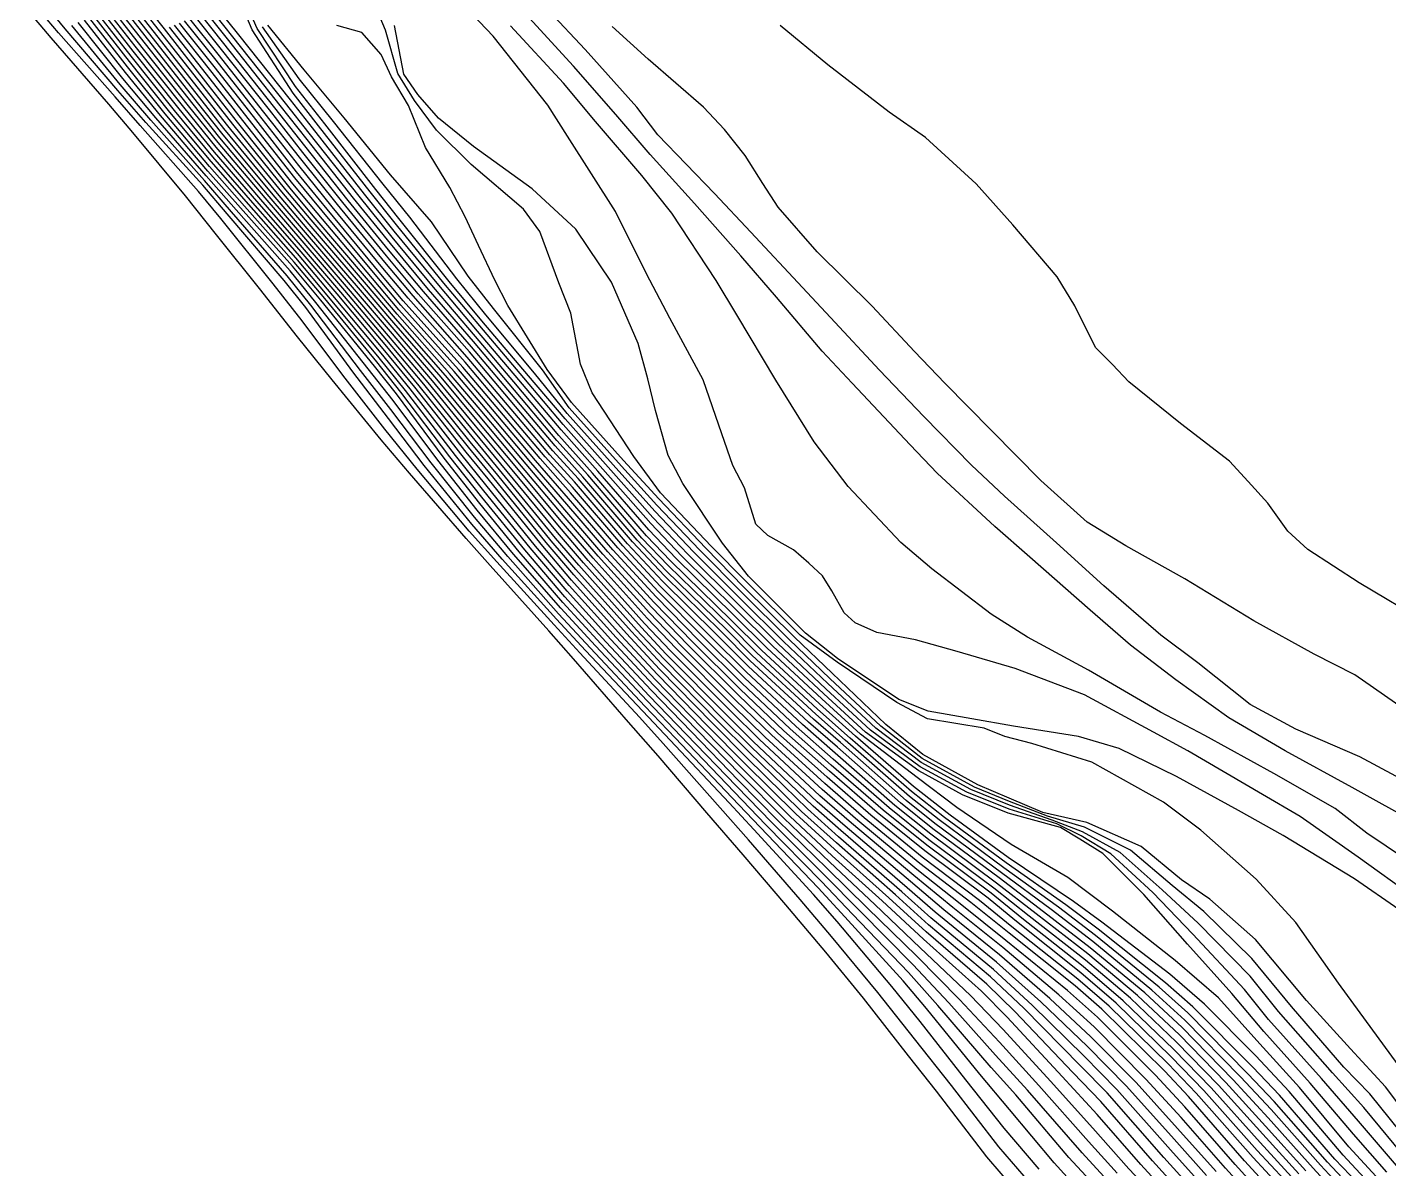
# Model space of a CAD drawing. Header units: feet. Extents: x 333642 to 335017, y 470420 to 471851.
# Drawn here: x 333996.9 to 334074.4, y 470502.5 to 470567.5 of the extents above; entities that cross this region are included whole.
import ezdxf

# ---------------------------------------------------------------- set-up
doc = ezdxf.new("R2010")
doc.units = ezdxf.units.FT
doc.header["$MEASUREMENT"] = 0
doc.layers.add('Contour', color=7, linetype='CONTINUOUS', true_color=0xffffff)

msp = doc.modelspace()

# ---------------------------------------------------------------- linework, layer by layer
at = {"layer": 'Contour', "color": 18, "linetype": 'Continuous', "true_color": 0x000000}
for points, elevation in [([(334068.086304, 470501.65443), (334066.697543, 470503.15439), (334063.451508, 470506.822178), (334061.857727, 470508.483414), (334058.488421, 470511.77075), (334056.720066, 470513.301886), (334052.960565, 470516.288916), (334051.121258, 470517.78684), (334047.864987, 470520.247205), (334044.928175, 470522.642053), (334042.443498, 470524.796974), (334039.628153, 470527.318896), (334037.362808, 470529.500369), (334034.498551, 470532.346335), (334032.468027, 470534.4481), (334029.693034, 470537.494513), (334027.53202, 470540.009732), (334025.325836, 470542.598991), (334022.70768, 470545.713536), (334020.969437, 470547.761791), (334017.976168, 470551.138441), (334016.341357, 470553.054745), (334013.203457, 470556.739206), (334011.889632, 470558.300444), (334008.905755, 470562.053869), (334007.233917, 470564.188716), (334004.745193, 470567.363635), (334002.597239, 470570.077198)], -13), ([(334074.959029, 470502.577326), (334072.688919, 470505.236344), (334070.5729, 470507.654883), (334067.571075, 470511.020979), (334066.201212, 470512.728992), (334063.257187, 470515.870556), (334060.978437, 470518.231827), (334058.596053, 470520.436383), (334056.899839, 470521.46479), (334055.519818, 470522.143733), (334052.801223, 470522.982205), (334050.395611, 470523.949047), (334047.745229, 470525.39262), (334044.925419, 470527.47278), (334042.372507, 470529.833387), (334039.651134, 470532.400596), (334037.360509, 470534.663572), (334034.525576, 470537.482077), (334032.538884, 470539.575262), (334029.983246, 470542.442878), (334027.545406, 470545.180503), (334025.461694, 470547.637389), (334022.798237, 470550.762937), (334020.947386, 470553.000036), (334018.084558, 470556.57558), (334016.764838, 470558.222444), (334013.875113, 470561.96072), (334012.19597, 470564.08879), (334010.023478, 470567.397827), (334008.865599, 470570.046265)], -7), ([(334075.507679, 470507.648659), (334073.142872, 470510.907816), (334071.551338, 470513.081852), (334069.110772, 470516.535877), (334066.870504, 470519.005722), (334063.717161, 470521.775702), (334061.596656, 470523.382941), (334057.517014, 470525.65317), (334054.10011, 470526.720245), (334052.569471, 470527.120393), (334051.393519, 470527.577714), (334048.167227, 470528.122435), (334046.406593, 470529.037587), (334043.020085, 470531.345704), (334040.915145, 470532.873186), (334037.837402, 470535.926342), (334035.875435, 470537.92953), (334032.971852, 470540.979134), (334031.450465, 470543.032925), (334029.076199, 470546.661798), (334028.41599, 470548.292762), (334027.865124, 470551.201887), (334027.188185, 470552.916676), (334026.105808, 470555.840919), (334025.169836, 470557.120568), (334022.194493, 470559.64826), (334020.227231, 470561.597515), (334018.974948, 470563.291431), (334018.021248, 470564.827637), (334017.322657, 470567.298563), (334016.023771, 470570.363557)], -5), ([(334054.510746, 470502.502736), (334052.530571, 470504.831563), (334050.337074, 470507.588566), (334047.743274, 470510.894717), (334046.134732, 470512.884335), (334043.016301, 470516.581859), (334041.664652, 470518.122152), (334038.277186, 470521.813182), (334036.874016, 470523.330013), (334033.514702, 470526.897712), (334031.954326, 470528.545521), (334028.692694, 470532.008117), (334027.045636, 470533.780542), (334023.963917, 470537.200776), (334022.22762, 470539.188343), (334019.525495, 470542.530533), (334017.493798, 470545.199998), (334015.461283, 470547.865176), (334012.779174, 470551.513968), (334011.557847, 470553.049764), (334008.30647, 470556.841293), (334006.919898, 470558.475817), (334003.68892, 470562.04303), (334002.077986, 470563.859875), (333999.088707, 470567.366114), (333997.240987, 470569.630628)], -20.5), ([(334067.69661, 470500.521345), (334065.664732, 470502.771434), (334062.80095, 470506.048437), (334061.127473, 470507.838576), (334057.825049, 470511.139384), (334056.126238, 470512.65353), (334052.621021, 470515.514387), (334050.117551, 470517.522386), (334047.557755, 470519.54513), (334044.202482, 470522.331294), (334042.175454, 470524.094676), (334038.92402, 470527.083226), (334037.107267, 470528.860197), (334033.850718, 470532.111217), (334032.204242, 470533.845838), (334029.134099, 470537.250963), (334027.322665, 470539.358369), (334024.787973, 470542.391517), (334022.527862, 470545.098187), (334020.481366, 470547.544999), (334017.785677, 470550.645416), (334015.886906, 470552.863182), (334012.974507, 470556.260941), (334011.409647, 470558.104448), (334008.350691, 470561.851756), (334007.027608, 470563.531753), (334004.181646, 470567.163293), (334002.397579, 470569.431861)], -14), ([(334067.89832, 470501.108668), (334066.198876, 470502.980485), (334063.016575, 470506.641751), (334061.659751, 470508.065688), (334058.071349, 470511.606882), (334056.555137, 470512.934366), (334052.801785, 470515.915873), (334050.629187, 470517.662254), (334047.719048, 470519.894234), (334044.565421, 470522.487212), (334042.311012, 470524.445506), (334039.274409, 470527.202034), (334037.237594, 470529.178743), (334034.173318, 470532.229533), (334032.338634, 470534.145856), (334029.412951, 470537.374061), (334027.427918, 470539.683838), (334025.056883, 470542.494927), (334022.617954, 470545.406523), (334020.7261, 470547.651171), (334017.880813, 470550.892595), (334016.114694, 470552.958152), (334013.086962, 470556.502026), (334011.650874, 470558.202481), (334008.626691, 470561.95646), (334007.132411, 470563.858176), (334004.463022, 470567.263535), (334002.49916, 470569.753966)], -13.5), ([(334073.684675, 470502.074113), (334072.144437, 470503.760496), (334069.323499, 470507.143436), (334067.062151, 470509.622518), (334064.716662, 470512.23952), (334062.260225, 470514.366939), (334058.687797, 470517.178722), (334056.146136, 470519.090133), (334052.913116, 470520.973965), (334049.831203, 470523.068581), (334047.566663, 470524.785387), (334044.343474, 470527.252466), (334042.138795, 470529.251844), (334039.022285, 470532.150394), (334037.128993, 470534.031306), (334033.856934, 470537.237582), (334032.298617, 470538.878257), (334029.391855, 470542.21053), (334027.308391, 470544.552108), (334024.907142, 470547.404656), (334022.558141, 470550.173104), (334020.344637, 470552.783216), (334017.817512, 470555.869281), (334016.125591, 470557.964886), (334013.157412, 470561.735702), (334011.904968, 470563.325533), (334008.965203, 470567.035605), (334007.241348, 470569.186515)], -8), ([(334074.304646, 470502.319476), (334072.409413, 470504.481863), (334069.9446, 470507.393634), (334067.305676, 470510.325789), (334065.474044, 470512.499201), (334062.957375, 470515.301585), (334060.475594, 470518.115324), (334058.127931, 470520.448266), (334056.829006, 470521.26678), (334055.726022, 470521.933862), (334052.75178, 470522.753566), (334050.148562, 470523.793416), (334047.675838, 470525.160016), (334044.634159, 470527.363176), (334042.255869, 470529.54192), (334039.335533, 470532.277548), (334037.245151, 470534.346559), (334034.189452, 470537.362914), (334032.422037, 470539.224964), (334029.687291, 470542.326237), (334027.427916, 470544.865955), (334025.184653, 470547.520472), (334022.677108, 470550.468943), (334020.646224, 470552.892674), (334017.947421, 470556.225239), (334016.447298, 470558.092057), (334013.513291, 470561.852303), (334012.054725, 470563.703569), (334009.729274, 470567.31204), (334008.711529, 470569.758078)], -7.5), ([(334053.175771, 470501.303085), (334051.537897, 470503.195572), (334048.674866, 470506.931166), (334047.084014, 470508.945191), (334044.517756, 470512.220469), (334042.380066, 470514.849528), (334040.101321, 470517.533334), (334037.670749, 470520.373492), (334035.601314, 470522.770161), (334032.835236, 470526.003598), (334031.152353, 470527.934273), (334028.015489, 470531.532364), (334026.614784, 470533.120013), (334023.275047, 470536.845007), (334021.909744, 470538.379721), (334018.689407, 470542.091129), (334017.08035, 470543.992708), (334014.280421, 470547.394065), (334012.318236, 470549.847071), (334010.145633, 470552.594002), (334007.704981, 470555.656406), (334005.929593, 470557.864583), (334002.948983, 470561.476445), (334001.578402, 470563.088685), (333998.285829, 470566.8638), (333996.931145, 470568.463595)], -21.5), ([(334053.665808, 470502.103811), (334052.215215, 470503.764965), (334049.518288, 470507.251219), (334047.415585, 470509.913113), (334045.333714, 470512.540453), (334042.703334, 470515.738561), (334040.911032, 470517.848402), (334037.971047, 470521.23508), (334036.358932, 470523.051067), (334033.126544, 470526.710092), (334031.763342, 470528.205286), (334028.382159, 470531.86781), (334026.921371, 470533.468175), (334023.64503, 470537.042848), (334022.078294, 470538.791098), (334019.111872, 470542.324688), (334017.279863, 470544.599031), (334014.890493, 470547.669563), (334012.574835, 470550.757269), (334010.929561, 470552.865735), (334007.950336, 470556.571495), (334006.670128, 470558.122983), (334003.360717, 470561.871919), (334001.932146, 470563.50898), (333998.716153, 470567.145181), (333997.090922, 470569.051876)], -21), ([(334064.041033, 470502.141998), (334062.192001, 470504.19906), (334059.477519, 470507.228132), (334057.265329, 470509.472635), (334054.615849, 470512.017637), (334052.078501, 470514.27544), (334048.593523, 470517.115173), (334047.008159, 470518.507525), (334043.234842, 470521.760168), (334041.657583, 470523.146624), (334038.122291, 470526.526176), (334036.536667, 470528.10423), (334033.155593, 470531.522106), (334031.598642, 470533.189369), (334028.315085, 470536.866691), (334026.997636, 470538.400902), (334023.977864, 470542.083031), (334022.246719, 470544.17582), (334019.744383, 470547.245963), (334017.497159, 470549.900891), (334015.220461, 470552.577831), (334012.676202, 470555.544333), (334010.695694, 470557.839814), (334007.896404, 470561.170352), (334006.36633, 470563.086998), (334003.369565, 470566.876499), (334002.0847, 470568.504459)], -15.5), ([(334064.580432, 470502.35695), (334062.393472, 470504.815686), (334060.027772, 470507.423796), (334057.454531, 470510.02928), (334055.119827, 470512.214583), (334052.259577, 470514.689776), (334049.092858, 470517.249295), (334047.199401, 470518.854643), (334043.482667, 470522.010523), (334041.890369, 470523.399148), (334038.241027, 470526.834856), (334036.827945, 470528.237791), (334033.274555, 470531.813845), (334031.876255, 470533.307046), (334028.585679, 470536.993554), (334027.106366, 470538.714516), (334024.250827, 470542.18438), (334022.343107, 470544.481778), (334019.989966, 470547.343094), (334017.594296, 470550.149059), (334015.441077, 470552.672516), (334012.771262, 470555.782729), (334010.932798, 470557.924799), (334008.007519, 470561.435345), (334006.623121, 470563.180887), (334003.635335, 470566.973876), (334002.192214, 470568.807621)], -15), ([(334067.505303, 470499.927158), (334065.123659, 470502.564429), (334062.594028, 470505.434955), (334060.579927, 470507.624792), (334057.639025, 470510.586974), (334055.624831, 470512.424901), (334052.440069, 470515.101881), (334049.60245, 470517.383813), (334047.384821, 470519.198278), (334043.840999, 470522.172881), (334042.034916, 470523.746059), (334038.578545, 470526.960994), (334036.970463, 470528.546001), (334033.531951, 470531.990197), (334032.063783, 470533.549099), (334028.857277, 470537.124298), (334027.215245, 470539.034539), (334024.519856, 470542.287811), (334022.436535, 470544.789585), (334020.235804, 470547.442544), (334017.69032, 470550.397403), (334015.661126, 470552.768384), (334012.868361, 470556.019463), (334011.169, 470558.009805), (334008.123623, 470561.696306), (334006.876652, 470563.276706), (334003.904376, 470567.065736), (334002.294202, 470569.11487)], -14.5), ([(334073.076327, 470501.253539), (334071.345828, 470503.077222), (334068.193503, 470506.702314), (334066.681727, 470508.296636), (334063.249733, 470511.74095), (334061.712144, 470513.100564), (334057.877691, 470516.153474), (334056.030257, 470517.543376), (334052.630385, 470519.921003), (334049.13226, 470522.503981), (334047.255868, 470523.983843), (334043.767277, 470527.024473), (334041.90989, 470528.674261), (334038.421006, 470531.895015), (334036.904581, 470533.425946), (334033.404301, 470536.833236), (334031.913653, 470538.403244), (334028.824532, 470541.991656), (334027.075659, 470543.942796), (334024.351449, 470547.182211), (334022.323666, 470549.579331), (334019.762131, 470552.550834), (334017.595283, 470555.162087), (334015.505559, 470557.730595), (334012.852658, 470561.069415), (334011.326802, 470563.008369), (334008.322326, 470566.800852), (334006.960847, 470568.502075)], -9), ([(334073.277232, 470501.730799), (334071.807417, 470503.292163), (334068.736806, 470506.921932), (334066.847208, 470508.941087), (334063.914919, 470511.882474), (334061.950039, 470513.590022), (334058.087661, 470516.549987), (334056.470492, 470517.727766), (334052.755468, 470520.223682), (334049.448609, 470522.639274), (334047.372575, 470524.266691), (334044.054224, 470527.139837), (334042.020416, 470528.963965), (334038.712499, 470532.018051), (334037.010873, 470533.718953), (334033.529605, 470537.104396), (334032.167004, 470538.536864), (334029.097843, 470542.094724), (334027.18588, 470544.240028), (334024.62987, 470547.289078), (334022.44058, 470549.876278), (334020.052316, 470552.668604), (334017.703533, 470555.516047), (334015.814693, 470557.846192), (334012.979896, 470561.429383), (334011.633207, 470563.1394), (334008.640166, 470566.919171), (334007.101978, 470568.840912)], -8.5), ([(334075.839659, 470517.979757), (334072.666641, 470520.254558), (334069.375802, 470522.562746), (334067.232319, 470523.813517), (334062.965964, 470526.292773), (334061.021709, 470527.361049), (334057.095183, 470529.48135), (334053.14655, 470530.974858), (334049.857722, 470531.950773), (334047.471957, 470532.618387), (334045.285406, 470533.030862), (334044.04842, 470533.588021), (334043.414939, 470534.15624), (334042.723016, 470535.404829), (334042.180818, 470536.247941), (334041.402734, 470536.97472), (334040.537621, 470537.735453), (334039.065349, 470538.546615), (334038.393057, 470539.188648), (334037.756109, 470541.254042), (334037.087083, 470542.52863), (334036.452498, 470544.331284), (334035.39745, 470547.401503), (334033.491396, 470550.902322), (334032.16436, 470553.431865), (334030.408349, 470556.981223), (334027.67618, 470561.268303), (334026.553814, 470563.02885), (334023.445444, 470566.961145), (334021.881361, 470568.59223)], -4), ([(334058.12795, 470501.067679), (334056.198943, 470503.165304), (334053.180781, 470506.723092), (334051.783055, 470508.275843), (334048.741007, 470511.814068), (334047.077525, 470513.680068), (334043.891947, 470517.012213), (334042.124174, 470518.866856), (334038.969524, 470522.084807), (334037.158293, 470523.966218), (334034.116608, 470527.137835), (334032.207, 470529.134973), (334029.270706, 470532.262672), (334027.288211, 470534.415546), (334024.607687, 470537.490897), (334022.537557, 470539.989126), (334020.294656, 470542.8249), (334017.758209, 470546.219047), (334016.334235, 470548.030491), (334013.360317, 470551.795324), (334011.894298, 470553.596292), (334008.821738, 470557.072004), (334007.109685, 470559.005444), (334004.240086, 470562.308494), (334002.363254, 470564.549006), (333999.827246, 470567.730529)], -19.5), ([(334058.401105, 470501.862606), (334056.960485, 470503.429484), (334053.852366, 470507.001101), (334052.038202, 470508.99187), (334049.369735, 470511.968869), (334047.324983, 470514.138305), (334044.312393, 470517.186788), (334042.289616, 470519.232503), (334039.304078, 470522.210884), (334037.286686, 470524.285841), (334034.419755, 470527.254354), (334032.32786, 470529.434048), (334029.562884, 470532.384596), (334027.408539, 470534.735997), (334024.926915, 470537.621088), (334022.687074, 470540.37623), (334020.663832, 470542.942), (334017.940201, 470546.605032), (334016.685516, 470548.177997), (334013.634039, 470551.930845), (334012.032377, 470553.868149), (334009.072484, 470557.18164), (334007.203475, 470559.274331), (334004.516538, 470562.431424), (334002.513887, 470564.892726), (334000.181653, 470567.866108)], -19), ([(334058.956545, 470502.26429), (334057.329226, 470504.064787), (334054.503061, 470507.260382), (334052.260904, 470509.718433), (334049.990599, 470512.154797), (334047.547811, 470514.609449), (334044.735612, 470517.367618), (334042.445799, 470519.600004), (334039.641598, 470522.336072), (334037.410568, 470524.607851), (334034.724629, 470527.370149), (334032.44629, 470529.734771), (334029.856007, 470532.504252), (334027.529592, 470535.056937), (334025.238188, 470537.732183), (334022.799471, 470540.729035), (334020.981377, 470543.015824), (334018.199085, 470546.697788), (334016.820985, 470548.417709), (334013.864069, 470552.023161), (334012.124984, 470554.105154), (334009.302512, 470557.281739), (334007.297326, 470559.545066), (334004.786443, 470562.539725), (334002.644422, 470565.213752), (334000.502854, 470567.963322)], -18.5), ([(334062.324912, 470499.661977), (334059.625422, 470502.526031), (334057.57517, 470504.838037), (334055.159896, 470507.511693), (334052.474066, 470510.443522), (334050.61139, 470512.372421), (334047.750638, 470515.089535), (334045.159023, 470517.557962), (334042.595108, 470519.967485), (334039.980773, 470522.461724), (334037.531164, 470524.931043), (334035.030263, 470527.486225), (334032.563201, 470530.036209), (334030.149215, 470532.622597), (334027.652401, 470535.377248), (334025.549913, 470537.840541), (334022.914848, 470541.079034), (334021.296969, 470543.095741), (334018.4609, 470546.790781), (334016.950578, 470548.66209), (334014.095097, 470552.114631), (334012.216685, 470554.343741), (334009.53374, 470557.379072), (334007.391851, 470559.816979), (334005.050072, 470562.633815), (334002.746759, 470565.510756), (334000.783606, 470568.027899)], -18), ([(334062.558983, 470500.307208), (334060.297794, 470502.765025), (334057.815335, 470505.616114), (334055.815873, 470507.769511), (334052.695819, 470511.152877), (334051.227029, 470512.631016), (334047.9379, 470515.574609), (334045.579692, 470517.761371), (334042.739755, 470520.333231), (334040.32026, 470522.589221), (334037.649683, 470525.254228), (334035.33568, 470527.603597), (334032.6795, 470530.337434), (334030.441664, 470532.740573), (334027.777994, 470535.695814), (334025.861136, 470537.947243), (334023.034846, 470541.424458), (334021.609251, 470543.18352), (334018.724928, 470546.884805), (334017.074839, 470548.910503), (334014.326714, 470552.20565), (334012.307894, 470554.583454), (334009.765716, 470557.474173), (334007.487676, 470560.089388), (334005.314413, 470562.725805), (334002.850944, 470565.806626), (334001.063394, 470568.094854)], -17.5), ([(334062.809175, 470500.944438), (334060.962566, 470502.97514), (334058.027542, 470506.3474), (334056.428067, 470508.002217), (334053.132052, 470511.467743), (334051.544737, 470513.016554), (334048.086684, 470515.998447), (334045.966727, 470517.933111), (334042.865372, 470520.694698), (334040.658688, 470522.719971), (334037.767312, 470525.576243), (334035.639897, 470527.723288), (334032.796083, 470530.637532), (334030.732528, 470532.8591), (334027.907399, 470536.01152), (334026.170845, 470538.053433), (334023.161118, 470541.763536), (334021.916715, 470543.281088), (334018.990477, 470546.98063), (334017.194318, 470549.16233), (334014.558549, 470552.296581), (334012.399029, 470554.823835), (334009.997998, 470557.567568), (334007.585434, 470560.361597), (334005.578911, 470562.81632), (334002.957898, 470566.100357), (334001.341412, 470568.165167)], -17), ([(334063.075408, 470501.554197), (334061.60881, 470503.165046), (334058.377485, 470506.846941), (334056.871868, 470508.371772), (334053.636164, 470511.652533), (334051.741405, 470513.438559), (334048.219662, 470516.400698), (334046.338655, 470518.097673), (334042.984834, 470521.054058), (334040.994667, 470522.855397), (334037.885211, 470525.895952), (334035.941927, 470527.846321), (334032.913832, 470530.935598), (334031.02384, 470532.967326), (334028.028535, 470536.313607), (334026.463435, 470538.150153), (334023.428469, 470541.87688), (334022.035069, 470543.572624), (334019.242027, 470547.067179), (334017.297744, 470549.407114), (334014.77896, 470552.390264), (334012.490509, 470555.064418), (334010.23015, 470557.659775), (334007.685766, 470560.632901), (334005.842974, 470562.906022), (334003.068553, 470566.390933), (334001.616785, 470568.239888)], -16.5), ([(334063.509821, 470501.917443), (334061.98285, 470503.595809), (334058.930601, 470507.036541), (334057.076436, 470508.91989), (334054.124327, 470511.829735), (334051.910903, 470513.854889), (334048.344518, 470516.804937), (334046.70298, 470518.271367), (334043.105024, 470521.410533), (334041.326794, 470522.996933), (334038.004511, 470526.212249), (334036.240787, 470527.973718), (334033.033613, 470531.23075), (334031.313259, 470533.076861), (334028.153849, 470536.610891), (334026.75213, 470538.250183), (334023.702378, 470541.98137), (334022.143801, 470543.872475), (334019.493905, 470547.154966), (334017.398458, 470549.653406), (334014.999636, 470552.48389), (334012.582759, 470555.30474), (334010.461745, 470557.751301), (334007.789318, 470560.902586), (334006.105975, 470562.995614), (334003.183844, 470566.677337), (334001.888564, 470568.320149)], -16), ([(334069.2859, 470502.232379), (334067.244666, 470504.486798), (334064.718859, 470507.272613), (334062.337538, 470509.721389), (334059.706264, 470512.225611), (334057.154151, 470514.383825), (334053.936861, 470516.896815), (334051.936289, 470518.482189), (334048.230399, 470521.241694), (334045.97012, 470523.062395), (334042.798256, 470525.826575), (334040.693431, 470527.673022), (334037.72129, 470530.471149), (334035.477945, 470532.699612), (334032.836394, 470535.358175), (334030.532928, 470537.848938), (334027.847332, 470540.978127), (334026.125373, 470542.924695), (334022.983336, 470546.61619), (334021.717267, 470548.120037), (334018.318135, 470551.906), (334017.052722, 470553.410272), (334013.990301, 470557.118922), (334012.259162, 470559.235196), (334009.797739, 470562.386599), (334007.568591, 470565.235427), (334005.594717, 470567.699097)], -11.5), ([(334069.695312, 470502.397359), (334067.399357, 470504.954558), (334065.138851, 470507.42672), (334062.492423, 470510.139654), (334060.114895, 470512.37154), (334057.289015, 470514.739791), (334054.351743, 470517.015257), (334052.085997, 470518.77174), (334048.344663, 470521.557626), (334046.304072, 470523.196111), (334042.914343, 470526.163504), (334041.044408, 470527.797418), (334037.839492, 470530.792597), (334035.801622, 470532.822294), (334032.955793, 470535.6595), (334030.814217, 470537.95939), (334027.956132, 470541.291282), (334026.399112, 470543.031722), (334023.249578, 470546.739279), (334021.845562, 470548.404576), (334018.604943, 470552.044272), (334017.165746, 470553.752957), (334014.29009, 470557.246719), (334012.378012, 470559.601403), (334010.100494, 470562.511345), (334007.680414, 470565.586006), (334005.887383, 470567.817344)], -11), ([(334072.578788, 470499.868319), (334070.106432, 470502.559699), (334067.554559, 470505.422722), (334065.55881, 470507.585131), (334062.647159, 470510.558406), (334060.524728, 470512.522252), (334057.425735, 470515.095307), (334054.770402, 470517.136849), (334052.229423, 470519.064657), (334048.461607, 470521.869136), (334046.632267, 470523.332181), (334043.035723, 470526.496841), (334041.390571, 470527.927601), (334037.959208, 470531.110972), (334036.121919, 470532.949391), (334033.075006, 470535.958336), (334031.093968, 470538.070172), (334028.068556, 470541.599513), (334026.669627, 470543.14381), (334023.521819, 470546.855942), (334021.968741, 470548.695494), (334018.895355, 470552.174893), (334017.275206, 470554.101043), (334014.591854, 470557.37097), (334012.495229, 470559.969581), (334010.403066, 470562.637128), (334007.793254, 470565.933917), (334006.181215, 470567.938661)], -10.5), ([(334072.73819, 470500.330241), (334070.516762, 470502.722258), (334067.71347, 470505.887665), (334065.975961, 470507.750938), (334062.804319, 470510.975061), (334060.933331, 470512.680103), (334057.566233, 470515.448895), (334055.190411, 470517.263509), (334052.368293, 470519.356368), (334048.57938, 470522.171803), (334046.949991, 470523.46839), (334043.200065, 470526.778379), (334041.678848, 470528.099768), (334038.078185, 470531.421694), (334036.437793, 470533.072376), (334033.191076, 470536.253078), (334031.371183, 470538.179937), (334028.278224, 470541.784841), (334026.848022, 470543.361415), (334023.7967, 470546.967597), (334022.088749, 470548.988532), (334019.184174, 470552.303628), (334017.382414, 470554.452991), (334014.894612, 470557.492932), (334012.612125, 470560.338029), (334010.710814, 470562.758976), (334007.917819, 470566.284837), (334006.483208, 470568.071529)], -10), ([(334072.898638, 470500.788789), (334070.923828, 470502.887873), (334067.879314, 470506.345744), (334066.387427, 470507.927338), (334062.966517, 470511.386991), (334061.338115, 470512.847568), (334057.711544, 470515.793869), (334055.608263, 470517.395789), (334052.501778, 470519.636358), (334048.818129, 470522.365988), (334047.135786, 470523.700147), (334043.482858, 470526.904934), (334041.797245, 470528.386355), (334038.184636, 470531.720876), (334036.741556, 470533.185774), (334033.297972, 470536.545692), (334031.645193, 470538.290708), (334028.553314, 470541.887818), (334026.963761, 470543.649971), (334024.07345, 470547.075572), (334022.206641, 470549.283128), (334019.472451, 470552.42955), (334017.488673, 470554.807204), (334015.197316, 470557.613953), (334012.730012, 470560.70504), (334011.017998, 470562.882353), (334008.047619, 470566.630921), (334006.782488, 470568.209864)], -9.5), ([(334076.113391, 470522.110064), (334072.332125, 470524.21328), (334068.518391, 470526.29573), (334065.30872, 470528.177564), (334062.287928, 470530.336559), (334059.705492, 470532.314244), (334057.420712, 470534.297212), (334053.983665, 470537.319565), (334051.983719, 470539.060632), (334048.717537, 470542.087302), (334047.178541, 470543.709005), (334043.874927, 470547.206539), (334042.174293, 470549.03383), (334039.567882, 470552.107001), (334037.532654, 470554.46207), (334034.908534, 470557.440765), (334032.377533, 470560.223447), (334030.424005, 470562.490132), (334028.024099, 470565.255002), (334025.489314, 470568.00464)], -3), ([(334076.851769, 470523.757723), (334072.765576, 470525.950197), (334069.123665, 470527.529828), (334066.524829, 470528.932081), (334063.542537, 470531.299345), (334061.441403, 470532.879232), (334058.189238, 470535.686172), (334055.502987, 470538.128456), (334052.536753, 470540.77866), (334050.658174, 470542.553119), (334047.955752, 470545.308491), (334045.427526, 470547.951588), (334042.633844, 470550.954154), (334041.039606, 470552.648561), (334038.104615, 470555.797689), (334036.033085, 470557.993836), (334032.810301, 470561.346071), (334031.614144, 470562.907643), (334028.673179, 470566.199974), (334026.620994, 470568.391259)], -2.5), ([(334057.785483, 470500.197172), (334055.363453, 470502.858317), (334052.825609, 470505.887742), (334051.132599, 470507.897362), (334048.094529, 470511.636936), (334046.766253, 470513.208364), (334043.457318, 470516.856055), (334041.946907, 470518.505127), (334038.639213, 470521.956523), (334037.024153, 470523.650204), (334033.816142, 470527.019601), (334032.082794, 470528.838484), (334028.980347, 470532.137507), (334027.167581, 470534.096694), (334024.285245, 470537.349505), (334022.380021, 470539.588423), (334019.908262, 470542.683209), (334017.619705, 470545.713191), (334015.898861, 470547.938332), (334013.069548, 470551.651235), (334011.731359, 470553.318349), (334008.563496, 470556.957908), (334007.015355, 470558.739061), (334003.963923, 470562.179498), (334002.218429, 470564.204245), (333999.462389, 470567.564159)], -20), ([(334068.472391, 470501.885184), (334066.919588, 470503.5655), (334063.87695, 470506.972824), (334062.017676, 470508.896153), (334058.901056, 470511.938738), (334056.881114, 470513.676265), (334053.133191, 470516.655695), (334051.603246, 470517.92139), (334048.003296, 470520.6006), (334045.289161, 470522.797193), (334042.574749, 470525.147558), (334039.983656, 470527.435321), (334037.484267, 470529.823811), (334034.825206, 470532.462819), (334032.593456, 470534.751551), (334029.973565, 470537.613224), (334027.635972, 470540.334854), (334025.594075, 470542.704665), (334022.797908, 470546.018175), (334021.218173, 470547.876288), (334018.083193, 470551.393446), (334016.576624, 470553.167246), (334013.422387, 470556.902341), (334012.047716, 470558.546972), (334009.197634, 470562.160334), (334007.343331, 470564.532218), (334005.028027, 470567.471145)], -12.5), ([(334068.880698, 470502.061887), (334067.087342, 470504.023011), (334064.301495, 470507.119846), (334062.17999, 470509.306132), (334059.301112, 470512.082246), (334057.019093, 470514.028991), (334053.528078, 470516.779676), (334051.778632, 470518.197137), (334048.117286, 470520.922566), (334045.631553, 470522.929993), (334042.685764, 470525.487555), (334040.339296, 470527.552845), (334037.603318, 470530.147816), (334035.152074, 470532.58018), (334032.715923, 470535.055224), (334030.253778, 470537.731079), (334027.740756, 470540.658033), (334025.86084, 470542.812912), (334022.889502, 470546.319396), (334021.46915, 470547.99517), (334018.199123, 470551.651804), (334016.816047, 470553.288402), (334013.704851, 470557.01466), (334012.154828, 470558.888608), (334009.497424, 470562.273671), (334007.45662, 470564.883665), (334005.311542, 470567.583942)], -12), ([(334075.628515, 470502.82976), (334072.993194, 470506.014627), (334071.213954, 470507.970345), (334068.134668, 470511.474688), (334066.525711, 470513.47088), (334063.571272, 470516.498622), (334061.523158, 470518.39916), (334059.123939, 470520.504717), (334056.988672, 470521.696807), (334055.261935, 470522.359662), (334052.826423, 470523.200655), (334050.626761, 470524.096344), (334047.805775, 470525.626325), (334045.216402, 470527.582086), (334042.489596, 470530.12542), (334039.967981, 470532.520619), (334037.476238, 470534.981202), (334034.863744, 470537.596725), (334032.650753, 470539.927459), (334030.278806, 470542.561505), (334027.661812, 470545.494695), (334025.802037, 470547.786442), (334023.021477, 470551.102206), (334021.377335, 470553.140229), (334018.697203, 470556.652711), (334017.187865, 470558.525378), (334014.360457, 470562.103549), (334012.413914, 470564.527174), (334010.31755, 470567.485293)], -6.5), ([(334076.299808, 470503.08315), (334073.329122, 470506.77618), (334071.847894, 470508.310588), (334068.867128, 470511.751105), (334066.624298, 470514.492419), (334063.892981, 470517.158311), (334062.083486, 470518.639345), (334059.70443, 470520.644847), (334057.096539, 470521.951604), (334054.987418, 470522.574476), (334052.830122, 470523.406501), (334050.836372, 470524.233507), (334047.8578, 470525.860786), (334045.506265, 470527.691892), (334042.608036, 470530.417183), (334040.284982, 470532.638688), (334037.593514, 470535.298301), (334035.202429, 470537.708476), (334032.759203, 470540.2799), (334030.573045, 470542.683181), (334027.778075, 470545.807483), (334026.257634, 470547.967652), (334023.460853, 470551.46609), (334022.029015, 470553.292098), (334019.933732, 470556.382227), (334017.609289, 470559.066492), (334014.957693, 470562.31295), (334012.690826, 470565.028604), (334010.613216, 470567.578224)], -6), ([(334077.052542, 470503.424879), (334074.226997, 470507.177954), (334072.223777, 470509.345468), (334069.725549, 470512.10101), (334066.824977, 470515.562231), (334064.224053, 470517.8498), (334062.621169, 470518.951927), (334060.315077, 470520.847296), (334057.222061, 470522.222429), (334054.722567, 470522.783637), (334052.814674, 470523.597607), (334051.01884, 470524.358396), (334047.901939, 470526.0957), (334045.794182, 470527.80299), (334042.728739, 470530.70783), (334040.601057, 470532.755863), (334037.713512, 470535.613727), (334035.540141, 470537.818903), (334032.865748, 470540.630977), (334030.865035, 470542.808979), (334027.895126, 470546.117832), (334026.511386, 470547.992096), (334024.283415, 470551.626743), (334023.536138, 470553.080435), (334022.601365, 470555.03714), (334021.85919, 470556.666579), (334020.98824, 470558.337724), (334019.593214, 470560.620372), (334018.621409, 470563.002712), (334017.657649, 470564.631956), (334017.072969, 470565.913256), (334015.965182, 470567.167572), (334014.543529, 470567.566387)], -5.5), ([(334074.973392, 470517.271197), (334072.467249, 470519.009939), (334068.395643, 470521.482303), (334065.85645, 470522.90341), (334062.320157, 470524.845473), (334059.063342, 470526.434585), (334056.759136, 470527.111364), (334053.051442, 470527.69882), (334050.683877, 470528.118503), (334048.194667, 470528.553909), (334046.534437, 470529.222726), (334043.045741, 470531.558397), (334041.226209, 470532.991677), (334037.966345, 470536.235023), (334036.487718, 470538.117778), (334034.246108, 470541.498129), (334033.409825, 470543.105708), (334032.683509, 470545.659142), (334032.252736, 470547.458481), (334031.694916, 470549.471894), (334030.170617, 470552.964909), (334028.149168, 470555.977247), (334025.65806, 470558.263712), (334022.33499, 470560.668565), (334020.340211, 470562.286172), (334019.15912, 470563.640261), (334018.367271, 470564.796497), (334017.827761, 470567.55096)], -4.5), ([(334076.512072, 470519.359854), (334073.153873, 470521.612468), (334071.354015, 470523.015311), (334067.86906, 470525.016698), (334063.935852, 470527.165699), (334061.417005, 470528.504425), (334057.31395, 470530.883254), (334053.858299, 470532.772232), (334051.789048, 470534.068555), (334048.413024, 470536.652669), (334046.635725, 470538.15734), (334043.651805, 470541.337864), (334041.717518, 470543.874508), (334039.529296, 470547.376115), (334037.309936, 470551.099043), (334036.125656, 470553.045901), (334033.607389, 470556.886031), (334031.911036, 470559.020955), (334029.260504, 470562.107681), (334027.452606, 470564.271158), (334024.436076, 470567.540586)], -3.5), ([(334075.236448, 470528.696547), (334072.483884, 470530.626991), (334070.16419, 470531.790053), (334066.728181, 470533.686731), (334062.797949, 470536.088355), (334059.451724, 470537.951576), (334057.250406, 470539.303368), (334054.610962, 470541.685295), (334051.794004, 470544.522318), (334049.141194, 470547.209736), (334047.423913, 470549.010515), (334045.01515, 470551.600515), (334041.876159, 470554.677749), (334039.669248, 470557.231028), (334038.799431, 470558.569718), (334037.78127, 470560.171001), (334036.607309, 470561.646295), (334035.419422, 470562.906272), (334032.273674, 470565.636878), (334030.224638, 470567.50129)], -2), ([(334076.608704, 470533.534689), (334072.724811, 470535.845001), (334069.795002, 470537.744995), (334068.664557, 470538.799637), (334067.520155, 470540.383586), (334066.410084, 470541.618192), (334065.33726, 470542.781381), (334062.554417, 470544.924087), (334059.608417, 470547.297787), (334058.689283, 470548.283926), (334057.721577, 470549.247479), (334056.548593, 470551.620757), (334055.546051, 470553.261852), (334053.016352, 470556.227028), (334050.933862, 470558.548012), (334048.037864, 470561.18908), (334045.974446, 470562.62413), (334042.486715, 470565.330352), (334039.779315, 470567.561527)], -1.5)]:
    msp.add_lwpolyline(points, dxfattribs=dict(at, elevation=elevation))

doc.saveas('drawing.dxf')
